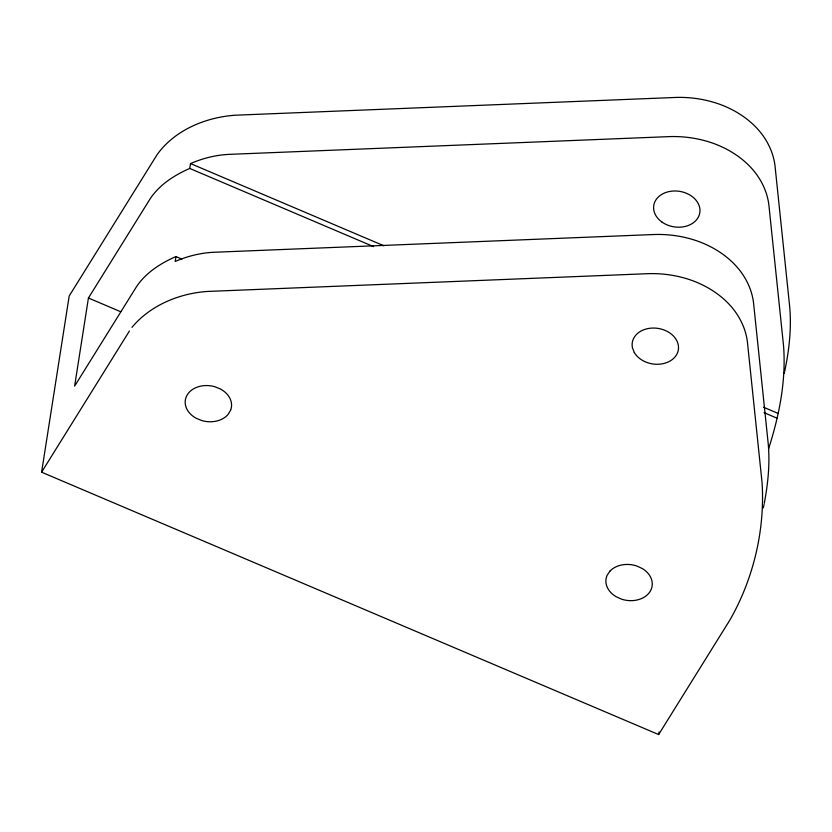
<?xml version="1.0" encoding="UTF-8"?>
<svg xmlns="http://www.w3.org/2000/svg" width="832" height="832" viewBox="0 0 832 832"><rect width="100%" height="100%" fill="white"/><g stroke="black" fill="none" stroke-linecap="round" stroke-linejoin="round"><path stroke-width="1.25" d="M131.966 327.35C150.311 305.354 179.046 293.415 207.241 291.46L647.764 273.686C662.802 273.156 677.924 275.423 692.089 280.498A86.84 66.914 8.9 0 1 733.023 308.755C740.75 318.458 746.096 330.138 747.469 342.514L762.081 482.778C765.034 530.088 753.49 578.552 730.08 619.726L658.642 734.562L41.6 472.191L69.202 295.963L157.019 154.794C174.543 130.156 205.369 117.426 234.832 115.232L675.366 97.458C690.404 96.928 705.515 99.195 719.69 104.27A86.84 66.914 8.9 0 1 760.625 132.527C768.342 142.23 773.698 153.91 775.06 166.286L789.672 306.55C791.721 328.952 788.996 351.541 784.233 373.433M373.62 246.636L189.748 168.449C174.418 175.157 159.474 184.652 150.114 198.858L88.431 298.012L74.63 386.121L136.323 286.967C145.683 272.761 160.628 263.266 175.947 256.568L181.917 259.106M175.947 256.568L175.178 261.466C187.262 256.277 200.21 252.938 213.366 252.294L653.9 234.52C668.938 234 684.05 236.257 698.225 241.332A86.84 66.914 8.9 0 1 739.159 269.589C746.886 279.292 752.232 290.971 753.594 303.358L768.206 443.622C770.078 463.59 767.998 483.725 764.265 503.36M189.748 168.449L190.518 163.561C202.592 158.371 215.54 155.033 228.696 154.388L669.23 136.614C684.268 136.094 699.39 138.362 713.554 143.437A86.84 66.914 8.9 0 1 754.489 171.683C762.216 181.386 767.562 193.066 768.924 205.452L783.536 345.717C786.261 380.65 779.189 415.74 768.56 448.874M658.642 734.562L659.038 732.004M763.329 507.894L764.057 504.546M41.6 472.191L129.418 331.022M190.518 163.561L383.937 245.804M763.61 407.243L777.941 413.338M764.036 412.651L777.171 418.236M88.431 298.012L120.713 311.74M230.651 410.093L228.218 414.253A23.317 17.971 8.9 0 1 201.895 420.597L196.352 418.35A23.317 17.971 8.9 0 1 187.117 395.075A23.317 17.971 8.9 0 1 214.833 386.724L220.386 388.97A23.317 17.971 8.9 0 1 230.651 410.093M610.043 571.022L607.256 575.037A23.317 17.971 8.9 0 0 615.794 596.523L621.171 599.03A23.317 17.971 8.9 0 0 649.678 592.155A23.317 17.971 8.9 0 0 642.356 568.578L636.979 566.072A23.317 17.971 8.9 0 0 610.043 571.022M634.306 352.508L632.476 347.901A23.317 17.971 8.9 0 1 661.284 329.087A23.317 17.971 8.9 0 1 673.119 358.862A23.317 17.971 8.9 0 1 634.306 352.508M661.877 221.998A23.317 17.971 8.9 0 0 699.639 213.658A23.317 17.971 8.9 0 0 668.845 191.63A23.317 17.971 8.9 0 0 661.877 221.998"/></g></svg>
